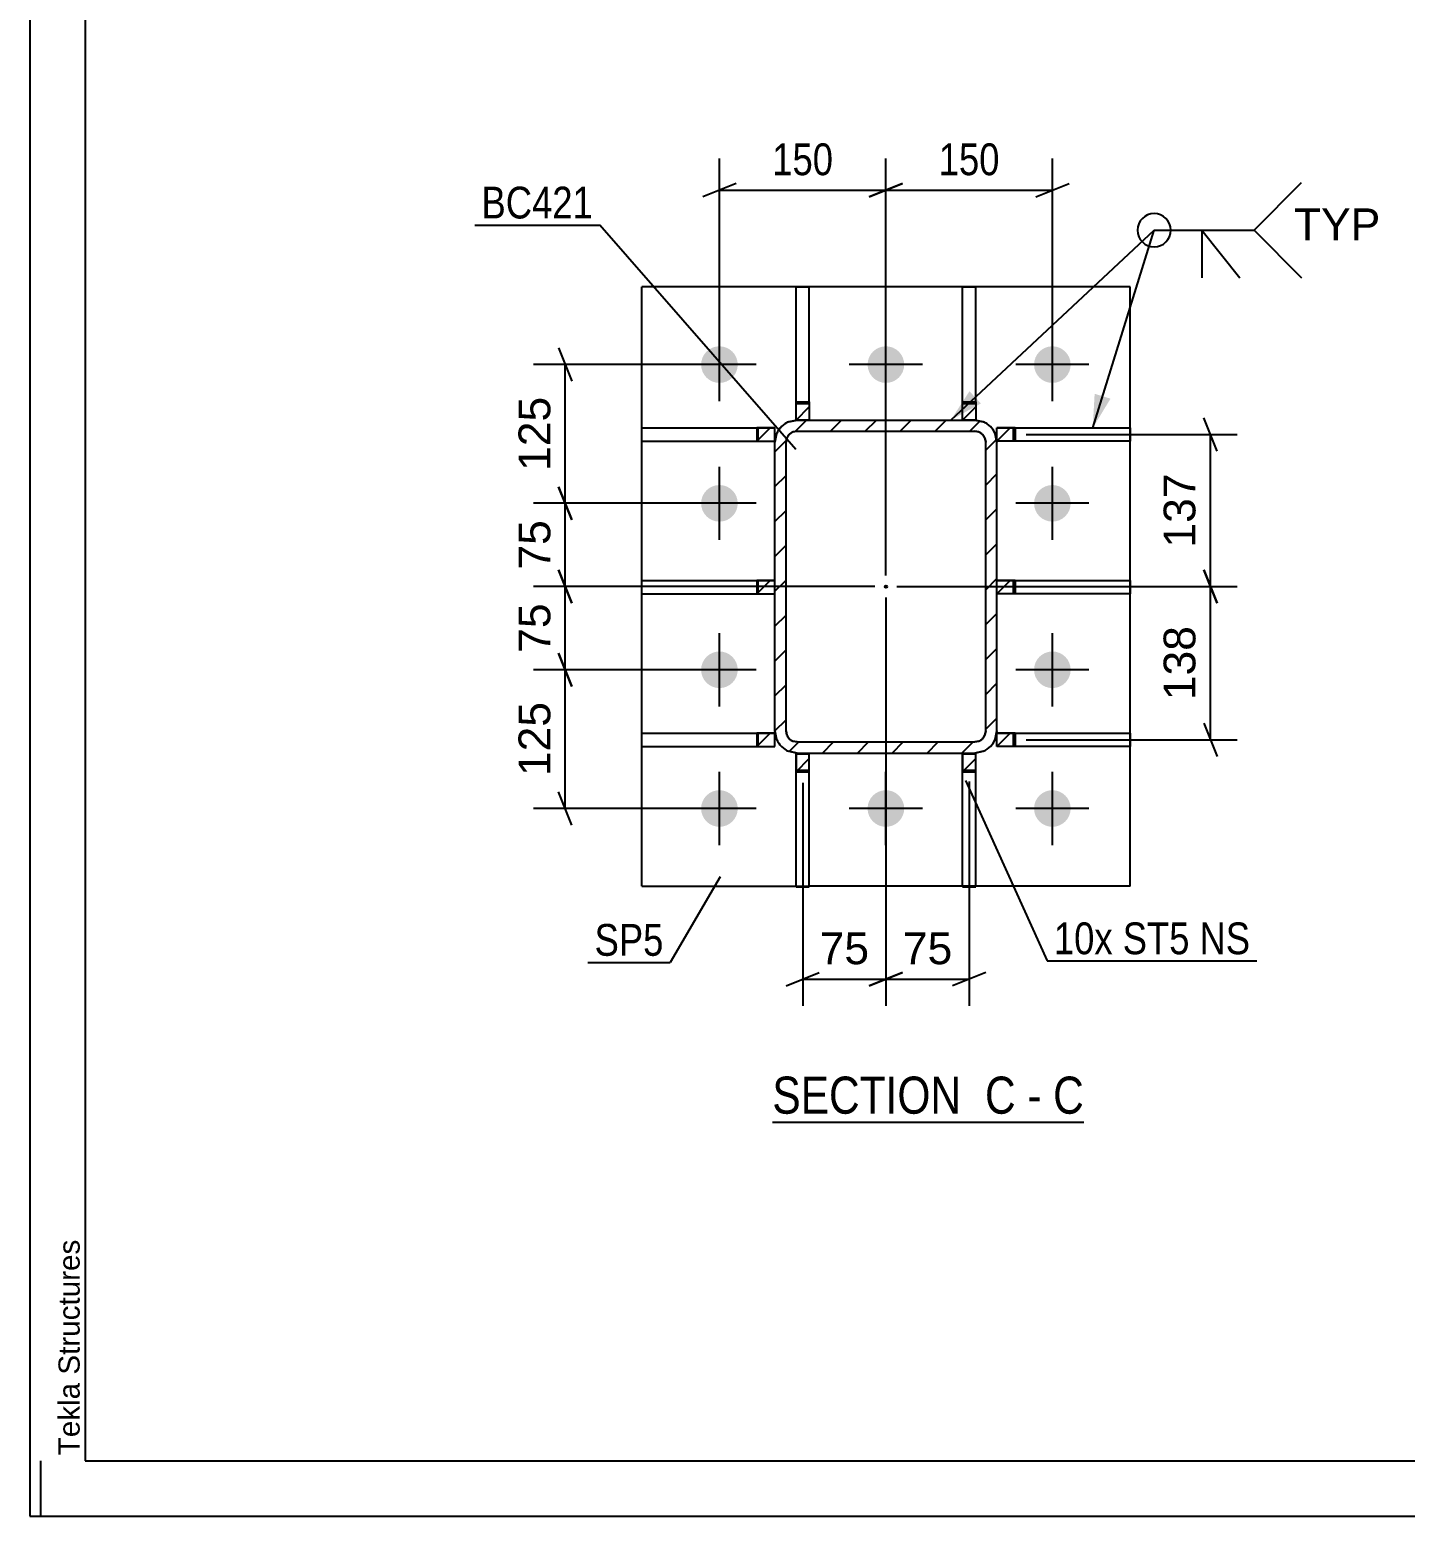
# Model space of a CAD drawing. Header units: millimetres. Extents: x -91 to 750, y -434 to 160.
# Drawn here: x -91 to 33, y -434.1 to -300.2 of the extents above; entities that cross this region are included whole.
import ezdxf

# ---------------------------------------------------------------- set-up
doc = ezdxf.new("R2010")
doc.units = ezdxf.units.MM
doc.linetypes.add('DXK_LINE_DOT2', pattern=[3.9198, 1.9599, -1.9599])
doc.linetypes.add('DXK_LINE_DOT3', pattern=[5.9187, 2.979, -0.9799, 0.9799, -0.9799])
doc.styles.add('Arial', font='ARIAL.TTF', dxfattribs={"height": 0.2})
doc.styles.add('Arial Narrow', font='ARIALN.TTF', dxfattribs={"height": 0.2})

# ---------------------------------------------------------------- blocks, each defined once
blk = doc.blocks.new('Unknown-761555327-1163')
at = {"color": 5, "linetype": 'Continuous'}
for p, q in [((-90.96, 159.88), (-90.96, -434.12)), ((-85.96, 154.88), (-85.96, -429.12)), ((-89.96, -434.12), (-89.96, -429.12)), ((-85.96, -429.12), (745.04, -429.12)), ((-90.96, -434.12), (750.04, -434.12))]:
    blk.add_line(p, q, dxfattribs=at)
at = {"color": 174, "linetype": 'Continuous', "style": 'Arial'}
blk.add_text('Tekla Structures', height=1.9102, rotation=90, dxfattribs=at).set_placement((-86.46, -428.62))
blk = doc.blocks.new('Unknown-761555327-14 - 3448')
at = {"color": 6, "linetype": 'Continuous'}
blk.add_line((-24.04, -398.59), (4.03, -398.59), dxfattribs=at)
at = {"color": 0, "linetype": 'Continuous'}
for points in [[(-5.93, -397.84), (-5.93, -394.34), (-24.04, -394.34), (-24.04, -397.84)], [(-2.11, -397.84), (-2.11, -394.34), (-4.88, -394.34), (-4.88, -397.84)], [(0.21, -397.84), (0.21, -394.34), (-1.06, -394.34), (-1.06, -397.84)], [(4.03, -397.84), (4.03, -394.34), (1.26, -394.34), (1.26, -397.84)]]:
    blk.add_wipeout(points, dxfattribs=at)
at = {"color": 7, "linetype": 'Continuous', "style": 'Arial Narrow'}
for s, p in [('SECTION ', (-24.04, -397.84)), ('C', (-4.88, -397.84)), ('C', (1.26, -397.84)), ('-', (-1.06, -397.84))]:
    blk.add_text(s, height=3.34, dxfattribs=at).set_placement(p)
blk = doc.blocks.new('Part-761555327-3489 - 3448')
at = {"linetype": 'Continuous'}
h = blk.add_hatch(dxfattribs=at)
h.set_pattern_fill('', scale=0.7, style=0, pattern_type=0)
h.set_pattern_definition([(45, (-3.8083, -337.2547), (-1.5715, 1.5715), [])])
h.paths.add_polyline_path([(-3.81, -336.05), (-3.81, -337.25), (-2.17, -337.25), (-2.17, -336.05)])
at = {"color": 7, "linetype": 'DXK_LINE_DOT2'}
for p, q in [((-3.81, -337.25), (-3.81, -336.05)), ((-2.17, -336.05), (-3.81, -336.05)), ((-2.31, -337.25), (-2.31, -336.05)), ((-2.17, -337.25), (-3.81, -337.25))]:
    blk.add_line(p, q, dxfattribs=at)
at = {"color": 2, "linetype": 'Continuous'}
for p, q in [((-3.81, -337.25), (-3.81, -336.05)), ((-3.81, -336.05), (-2.17, -336.05)), ((-2.17, -336.05), (8.19, -336.05)), ((-2.17, -336.05), (-2.17, -337.25)), ((8.19, -336.05), (8.19, -337.25)), ((-2.17, -337.25), (-3.81, -337.25)), ((8.19, -337.25), (-2.17, -337.25))]:
    blk.add_line(p, q, dxfattribs=at)
blk = doc.blocks.new('Part-761555327-3484 - 3448')
at = {"linetype": 'Continuous'}
h = blk.add_hatch(dxfattribs=at)
h.set_pattern_fill('', scale=0.7, style=0, pattern_type=0)
h.set_pattern_definition([(45, (-3.8083, -351.0047), (-1.5715, 1.5715), [])])
h.paths.add_polyline_path([(-3.81, -349.8), (-3.81, -351), (-2.17, -351), (-2.17, -349.8)])
at = {"color": 7, "linetype": 'DXK_LINE_DOT2'}
for p, q in [((-3.81, -351), (-3.81, -349.8)), ((-2.17, -349.8), (-3.81, -349.8)), ((-2.31, -351), (-2.31, -349.8)), ((-2.17, -351), (-3.81, -351))]:
    blk.add_line(p, q, dxfattribs=at)
at = {"color": 2, "linetype": 'Continuous'}
for p, q in [((-3.81, -351), (-3.81, -349.8)), ((-3.81, -349.8), (-2.17, -349.8)), ((-2.17, -349.8), (8.19, -349.8)), ((-2.17, -349.8), (-2.17, -351)), ((8.19, -349.8), (8.19, -351)), ((-2.17, -351), (-3.81, -351)), ((8.19, -351), (-2.17, -351))]:
    blk.add_line(p, q, dxfattribs=at)
blk = doc.blocks.new('Part-761555327-3526 - 3448')
at = {"color": 2, "linetype": 'Continuous'}
for p, q in [((-35.81, -377.34), (-35.81, -323.34)), ((8.19, -323.34), (-35.81, -323.34)), ((8.19, -377.34), (8.19, -323.34)), ((-35.81, -377.34), (-21.91, -377.34)), ((-6.91, -377.34), (-20.71, -377.34)), ((8.19, -377.34), (-5.71, -377.34))]:
    blk.add_line(p, q, dxfattribs=at)
at = {"color": 7, "linetype": 'DXK_LINE_DOT2'}
for p, q in [((-21.91, -377.34), (-20.71, -377.34)), ((-5.71, -377.34), (-6.91, -377.34))]:
    blk.add_line(p, q, dxfattribs=at)
blk = doc.blocks.new('Part-761555327-3544 - 3448')
at = {"linetype": 'Continuous'}
h = blk.add_hatch(dxfattribs=at)
h.set_pattern_fill('', scale=0.7, style=0, pattern_type=0)
h.set_pattern_definition([(45, (-25.4455, -364.7547), (-1.5715, 1.5715), [])])
h.paths.add_polyline_path([(-25.45, -363.55), (-25.45, -364.75), (-23.81, -364.75), (-23.81, -363.55)])
at = {"color": 2, "linetype": 'Continuous'}
for p, q in [((-35.81, -363.55), (-25.45, -363.55)), ((-35.81, -364.75), (-35.81, -363.55)), ((-23.81, -363.55), (-25.45, -363.55)), ((-25.45, -363.55), (-25.45, -364.75)), ((-23.81, -364.75), (-23.81, -363.55)), ((-35.81, -364.75), (-25.45, -364.75)), ((-25.45, -364.75), (-23.81, -364.75))]:
    blk.add_line(p, q, dxfattribs=at)
at = {"color": 7, "linetype": 'DXK_LINE_DOT2'}
for p, q in [((-25.45, -363.55), (-23.81, -363.55)), ((-25.31, -364.75), (-25.31, -363.55)), ((-23.81, -364.75), (-23.81, -363.55)), ((-25.45, -364.75), (-23.81, -364.75))]:
    blk.add_line(p, q, dxfattribs=at)
blk = doc.blocks.new('Part-761555327-3547 - 3448')
at = {"linetype": 'Continuous'}
h = blk.add_hatch(dxfattribs=at)
h.set_pattern_fill('', scale=0.7, style=0, pattern_type=0)
h.set_pattern_definition([(45, (-3.8083, -364.7547), (-1.5715, 1.5715), [])])
h.paths.add_polyline_path([(-3.81, -363.55), (-3.81, -364.75), (-2.17, -364.75), (-2.17, -363.55)])
at = {"color": 7, "linetype": 'DXK_LINE_DOT2'}
for p, q in [((-3.81, -364.75), (-3.81, -363.55)), ((-2.17, -363.55), (-3.81, -363.55)), ((-2.31, -364.75), (-2.31, -363.55)), ((-2.17, -364.75), (-3.81, -364.75))]:
    blk.add_line(p, q, dxfattribs=at)
at = {"color": 2, "linetype": 'Continuous'}
for p, q in [((-3.81, -364.75), (-3.81, -363.55)), ((-3.81, -363.55), (-2.17, -363.55)), ((-2.17, -363.55), (8.19, -363.55)), ((-2.17, -363.55), (-2.17, -364.75)), ((8.19, -363.55), (8.19, -364.75)), ((-2.17, -364.75), (-3.81, -364.75)), ((8.19, -364.75), (-2.17, -364.75))]:
    blk.add_line(p, q, dxfattribs=at)
blk = doc.blocks.new('Part-761555327-3559 - 3448')
at = {"linetype": 'Continuous'}
h = blk.add_hatch(dxfattribs=at)
h.set_pattern_fill('', scale=0.7, style=0, pattern_type=0)
h.set_pattern_definition([(45, (-23.8083, -363.337), (-1.57154, 1.57154), [])])
h.paths.add_polyline_path([(-23.81, -337.34), (-23.81, -363.34), (-23.66, -364.1), (-23.22, -364.75), (-22.57, -365.18), (-21.81, -365.34), (-5.81, -365.34), (-5.04, -365.18), (-4.39, -364.75), (-3.96, -364.1), (-3.81, -363.34), (-3.81, -337.34), (-3.96, -336.57), (-4.39, -335.92), (-5.04, -335.49), (-5.81, -335.34), (-21.81, -335.34), (-22.57, -335.49), (-23.22, -335.92), (-23.66, -336.57)])
h.paths.add_polyline_path([(-22.52, -336.63), (-22.19, -336.41), (-21.81, -336.34), (-5.81, -336.34), (-5.43, -336.41), (-5.1, -336.63), (-4.88, -336.95), (-4.81, -337.34), (-4.81, -363.34), (-4.88, -363.72), (-5.1, -364.04), (-5.43, -364.26), (-5.81, -364.34), (-21.81, -364.34), (-22.19, -364.26), (-22.52, -364.04), (-22.73, -363.72), (-22.81, -363.34), (-22.81, -337.34), (-22.73, -336.95)])
blk.add_hatch(color=30, dxfattribs=at).paths.add_polyline_path([(-13.81, -350.44, -1), (-13.81, -350.24, -1)])
at = {"color": 7, "linetype": 'DXK_LINE_DOT2'}
for p, q in [((-22.57, -335.49), (-21.81, -335.34)), ((-21.81, -335.34), (-5.81, -335.34)), ((-5.81, -335.34), (-5.04, -335.49)), ((-23.81, -337.34), (-23.66, -336.57)), ((-23.81, -363.34), (-23.81, -337.34)), ((-22.73, -336.95), (-22.81, -337.34)), ((-22.81, -363.34), (-22.81, -337.34)), ((-21.81, -336.34), (-22.19, -336.41)), ((-21.81, -336.34), (-5.81, -336.34)), ((-5.43, -336.41), (-5.81, -336.34)), ((-4.81, -337.34), (-4.88, -336.95)), ((-4.81, -363.34), (-4.81, -337.34)), ((-3.96, -336.57), (-3.81, -337.34)), ((-3.81, -363.34), (-3.81, -337.34)), ((-23.66, -364.1), (-23.81, -363.34)), ((-22.81, -363.34), (-22.73, -363.72)), ((-22.19, -364.26), (-21.81, -364.34)), ((-21.81, -364.34), (-5.81, -364.34)), ((-5.81, -364.34), (-5.43, -364.26)), ((-4.88, -363.72), (-4.81, -363.34)), ((-3.81, -363.34), (-3.96, -364.1)), ((-21.81, -365.34), (-22.57, -365.18)), ((-21.81, -365.34), (-5.81, -365.34)), ((-5.04, -365.18), (-5.81, -365.34))]:
    blk.add_line(p, q, dxfattribs=at)
at = {"color": 2, "linetype": 'Continuous'}
for p, q in [((-21.81, -335.34), (-22.57, -335.49)), ((-21.81, -335.34), (-5.81, -335.34)), ((-5.04, -335.49), (-5.81, -335.34)), ((-23.66, -336.57), (-23.81, -337.34)), ((-23.81, -363.34), (-23.81, -337.34)), ((-22.81, -337.34), (-22.73, -336.95)), ((-22.81, -363.34), (-22.81, -337.34)), ((-22.19, -336.41), (-21.81, -336.34)), ((-21.81, -336.34), (-5.81, -336.34)), ((-5.81, -336.34), (-5.43, -336.41)), ((-4.88, -336.95), (-4.81, -337.34)), ((-4.81, -363.34), (-4.81, -337.34)), ((-3.81, -337.34), (-3.96, -336.57)), ((-3.81, -363.34), (-3.81, -337.34)), ((-23.81, -363.34), (-23.66, -364.1)), ((-22.73, -363.72), (-22.81, -363.34)), ((-21.81, -364.34), (-22.19, -364.26)), ((-21.81, -364.34), (-5.81, -364.34)), ((-5.43, -364.26), (-5.81, -364.34)), ((-4.81, -363.34), (-4.88, -363.72)), ((-3.96, -364.1), (-3.81, -363.34)), ((-22.57, -365.18), (-21.81, -365.34)), ((-21.81, -365.34), (-5.81, -365.34)), ((-5.81, -365.34), (-5.04, -365.18))]:
    blk.add_line(p, q, dxfattribs=at)
at = {"color": 7, "linetype": 'DXK_LINE_DOT3'}
blk.add_line((-13.81, -350.34), (-13.81, -350.34), dxfattribs=at)
at = {"color": 30, "linetype": 'DXK_LINE_DOT3'}
blk.add_line((-13.81, -350.34), (-13.81, -350.34), dxfattribs=at)
at = {"color": 30, "linetype": 'Continuous'}
blk.add_circle((-13.81, -350.34), 0.1, dxfattribs=at)
at = {"color": 7, "linetype": 'DXK_LINE_DOT2'}
for centre, radius, start, end in [((-21.81, -337.34), 2, 112.5, 157.5), ((-5.81, -337.34), 2, 22.5, 67.5), ((-21.81, -337.34), 1, 112.5, 157.5), ((-5.81, -337.34), 1, 22.5, 67.5), ((-21.81, -363.34), 2, 202.5, 247.5), ((-21.81, -363.34), 1, 202.5, 247.5), ((-5.81, -363.34), 1, 292.5, 337.5), ((-5.81, -363.34), 2, 292.5, 337.5)]:
    blk.add_arc(centre, radius, start, end, dxfattribs=at)
at = {"color": 2, "linetype": 'Continuous'}
for centre, radius, start, end in [((-21.81, -337.34), 2, 112.5, 157.5), ((-5.81, -337.34), 2, 22.5, 67.5), ((-21.81, -337.34), 1, 112.5, 157.5), ((-5.81, -337.34), 1, 22.5, 67.5), ((-21.81, -363.34), 2, 202.5, 247.5), ((-21.81, -363.34), 1, 202.5, 247.5), ((-5.81, -363.34), 1, 292.5, 337.5), ((-5.81, -363.34), 2, 292.5, 337.5)]:
    blk.add_arc(centre, radius, start, end, dxfattribs=at)
blk = doc.blocks.new('Part-761555327-3565 - 3448')
at = {"linetype": 'Continuous'}
h = blk.add_hatch(dxfattribs=at)
h.set_pattern_fill('', scale=0.7, style=0, pattern_type=0)
h.set_pattern_definition([(45, (-6.9083, -367.0416), (-1.5715, 1.5715), [])])
h.paths.add_polyline_path([(-6.91, -365.4), (-6.91, -367.04), (-5.71, -367.04), (-5.71, -365.4)])
at = {"color": 7, "linetype": 'DXK_LINE_DOT2'}
for p, q in [((-6.91, -367.04), (-6.91, -365.4)), ((-5.71, -365.4), (-6.91, -365.4)), ((-5.71, -367.04), (-5.71, -365.4)), ((-6.91, -366.9), (-5.71, -366.9))]:
    blk.add_line(p, q, dxfattribs=at)
at = {"color": 2, "linetype": 'Continuous'}
for p, q in [((-6.91, -365.4), (-6.91, -367.04)), ((-6.91, -365.4), (-5.71, -365.4)), ((-5.71, -367.04), (-5.71, -365.4)), ((-6.91, -377.4), (-6.91, -367.04)), ((-6.91, -367.04), (-5.71, -367.04)), ((-5.71, -377.4), (-5.71, -367.04)), ((-6.91, -377.4), (-5.71, -377.4))]:
    blk.add_line(p, q, dxfattribs=at)
blk = doc.blocks.new('Part-761555327-3570 - 3448')
at = {"linetype": 'Continuous'}
h = blk.add_hatch(dxfattribs=at)
h.set_pattern_fill('', scale=0.7, style=0, pattern_type=0)
h.set_pattern_definition([(45, (-21.9083, -367.0416), (-1.5715, 1.5715), [])])
h.paths.add_polyline_path([(-21.91, -365.4), (-21.91, -367.04), (-20.71, -367.04), (-20.71, -365.4)])
at = {"color": 7, "linetype": 'DXK_LINE_DOT2'}
for p, q in [((-21.91, -367.04), (-21.91, -365.4)), ((-20.71, -365.4), (-21.91, -365.4)), ((-20.71, -367.04), (-20.71, -365.4)), ((-21.91, -366.9), (-20.71, -366.9))]:
    blk.add_line(p, q, dxfattribs=at)
at = {"color": 2, "linetype": 'Continuous'}
for p, q in [((-21.91, -365.4), (-21.91, -367.04)), ((-21.91, -365.4), (-20.71, -365.4)), ((-20.71, -367.04), (-20.71, -365.4)), ((-21.91, -377.4), (-21.91, -367.04)), ((-21.91, -367.04), (-20.71, -367.04)), ((-20.71, -377.4), (-20.71, -367.04)), ((-21.91, -377.4), (-20.71, -377.4))]:
    blk.add_line(p, q, dxfattribs=at)
blk = doc.blocks.new('Part-761555327-3575 - 3448')
at = {"linetype": 'Continuous'}
h = blk.add_hatch(dxfattribs=at)
h.set_pattern_fill('', scale=0.7, style=0, pattern_type=0)
h.set_pattern_definition([(45, (-6.9083, -335.337), (-1.5715, 1.5715), [])])
h.paths.add_polyline_path([(-6.91, -333.7), (-6.91, -335.34), (-5.71, -335.34), (-5.71, -333.7)])
at = {"color": 2, "linetype": 'Continuous'}
for p, q in [((-6.91, -323.34), (-5.71, -323.34)), ((-6.91, -333.7), (-6.91, -323.34)), ((-5.71, -333.7), (-5.71, -323.34)), ((-6.91, -335.34), (-6.91, -333.7)), ((-6.91, -333.7), (-5.71, -333.7)), ((-5.71, -333.7), (-5.71, -335.34)), ((-5.71, -335.34), (-6.91, -335.34))]:
    blk.add_line(p, q, dxfattribs=at)
at = {"color": 7, "linetype": 'DXK_LINE_DOT2'}
for p, q in [((-6.91, -335.34), (-6.91, -333.7)), ((-6.91, -333.84), (-5.71, -333.84)), ((-5.71, -333.7), (-5.71, -335.34)), ((-5.71, -335.34), (-6.91, -335.34))]:
    blk.add_line(p, q, dxfattribs=at)
blk = doc.blocks.new('Part-761555327-3580 - 3448')
at = {"linetype": 'Continuous'}
h = blk.add_hatch(dxfattribs=at)
h.set_pattern_fill('', scale=0.7, style=0, pattern_type=0)
h.set_pattern_definition([(45, (-21.9083, -335.337), (-1.5715, 1.5715), [])])
h.paths.add_polyline_path([(-21.91, -333.7), (-21.91, -335.34), (-20.71, -335.34), (-20.71, -333.7)])
at = {"color": 2, "linetype": 'Continuous'}
for p, q in [((-21.91, -323.34), (-20.71, -323.34)), ((-21.91, -333.7), (-21.91, -323.34)), ((-20.71, -333.7), (-20.71, -323.34)), ((-21.91, -335.34), (-21.91, -333.7)), ((-21.91, -333.7), (-20.71, -333.7)), ((-20.71, -333.7), (-20.71, -335.34)), ((-20.71, -335.34), (-21.91, -335.34))]:
    blk.add_line(p, q, dxfattribs=at)
at = {"color": 7, "linetype": 'DXK_LINE_DOT2'}
for p, q in [((-21.91, -335.34), (-21.91, -333.7)), ((-21.91, -333.84), (-20.71, -333.84)), ((-20.71, -333.7), (-20.71, -335.34)), ((-20.71, -335.34), (-21.91, -335.34))]:
    blk.add_line(p, q, dxfattribs=at)
blk = doc.blocks.new('Part-761555327-3585 - 3448')
at = {"linetype": 'Continuous'}
h = blk.add_hatch(dxfattribs=at)
h.set_pattern_fill('', scale=0.7, style=0, pattern_type=0)
h.set_pattern_definition([(45, (-25.4455, -351.0047), (-1.5715, 1.5715), [])])
h.paths.add_polyline_path([(-25.45, -349.8), (-25.45, -351), (-23.81, -351), (-23.81, -349.8)])
at = {"color": 2, "linetype": 'Continuous'}
for p, q in [((-35.81, -349.8), (-25.45, -349.8)), ((-35.81, -351), (-35.81, -349.8)), ((-23.81, -349.8), (-25.45, -349.8)), ((-25.45, -349.8), (-25.45, -351)), ((-23.81, -351), (-23.81, -349.8)), ((-35.81, -351), (-25.45, -351)), ((-25.45, -351), (-23.81, -351))]:
    blk.add_line(p, q, dxfattribs=at)
at = {"color": 7, "linetype": 'DXK_LINE_DOT2'}
for p, q in [((-25.45, -349.8), (-23.81, -349.8)), ((-25.31, -351), (-25.31, -349.8)), ((-23.81, -351), (-23.81, -349.8)), ((-25.45, -351), (-23.81, -351))]:
    blk.add_line(p, q, dxfattribs=at)
blk = doc.blocks.new('Part-761555327-3590 - 3448')
at = {"linetype": 'Continuous'}
h = blk.add_hatch(dxfattribs=at)
h.set_pattern_fill('', scale=0.7, style=0, pattern_type=0)
h.set_pattern_definition([(45, (-25.4455, -337.2547), (-1.5715, 1.5715), [])])
h.paths.add_polyline_path([(-25.45, -336.05), (-25.45, -337.25), (-23.81, -337.25), (-23.81, -336.05)])
at = {"color": 2, "linetype": 'Continuous'}
for p, q in [((-35.81, -336.05), (-25.45, -336.05)), ((-35.81, -337.25), (-35.81, -336.05)), ((-23.81, -336.05), (-25.45, -336.05)), ((-25.45, -336.05), (-25.45, -337.25)), ((-23.81, -337.25), (-23.81, -336.05)), ((-35.81, -337.25), (-25.45, -337.25)), ((-25.45, -337.25), (-23.81, -337.25))]:
    blk.add_line(p, q, dxfattribs=at)
at = {"color": 7, "linetype": 'DXK_LINE_DOT2'}
for p, q in [((-25.45, -336.05), (-23.81, -336.05)), ((-25.31, -337.25), (-25.31, -336.05)), ((-23.81, -337.25), (-23.81, -336.05)), ((-25.45, -337.25), (-23.81, -337.25))]:
    blk.add_line(p, q, dxfattribs=at)
blk = doc.blocks.new('Bolt-761555327-3594 - 3448')
at = {"linetype": 'Continuous'}
for points in [[(-30.46, -330.34, -1), (-27.16, -330.34, -1)], [(-15.46, -330.34, -1), (-12.16, -330.34, -1)], [(-0.46, -330.34, -1), (2.84, -330.34, -1)], [(-30.46, -342.84, -1), (-27.16, -342.84, -1)], [(-0.46, -342.84, -1), (2.84, -342.84, -1)], [(-30.46, -357.84, -1), (-27.16, -357.84, -1)], [(-0.46, -357.84, -1), (2.84, -357.84, -1)], [(-30.46, -370.34, -1), (-27.16, -370.34, -1)], [(-15.46, -370.34, -1), (-12.16, -370.34, -1)], [(-0.46, -370.34, -1), (2.84, -370.34, -1)]]:
    blk.add_hatch(color=1, dxfattribs=at).paths.add_polyline_path(points)
at = {"color": 1, "linetype": 'Continuous'}
for p, q in [((-28.81, -333.64), (-28.81, -327.04)), ((-13.81, -333.64), (-13.81, -327.04)), ((1.19, -333.64), (1.19, -327.04)), ((-25.51, -330.34), (-32.11, -330.34)), ((-10.51, -330.34), (-17.11, -330.34)), ((4.49, -330.34), (-2.11, -330.34)), ((-28.81, -346.14), (-28.81, -339.54)), ((1.19, -346.14), (1.19, -339.54)), ((-25.51, -342.84), (-32.11, -342.84)), ((4.49, -342.84), (-2.11, -342.84)), ((-28.81, -361.14), (-28.81, -354.54)), ((1.19, -361.14), (1.19, -354.54)), ((-25.51, -357.84), (-32.11, -357.84)), ((4.49, -357.84), (-2.11, -357.84)), ((-28.81, -373.64), (-28.81, -367.04)), ((-13.81, -373.64), (-13.81, -367.04)), ((1.19, -373.64), (1.19, -367.04)), ((-25.51, -370.34), (-32.11, -370.34)), ((-10.51, -370.34), (-17.11, -370.34)), ((4.49, -370.34), (-2.11, -370.34))]:
    blk.add_line(p, q, dxfattribs=at)
blk = doc.blocks.new('StraightDimension-761555327-3647 - 3448')
at = {"color": 7, "linetype": 'Continuous'}
for p, q in [((-13.81, -351.34), (-13.81, -388.12)), ((-21.31, -368.04), (-21.31, -388.12)), ((-22.81, -386.32), (-19.81, -385.12)), ((-21.31, -385.72), (-13.81, -385.72)), ((-12.31, -385.12), (-15.31, -386.32))]:
    blk.add_line(p, q, dxfattribs=at)
at = {"color": 0}
blk.add_wipeout([(-14.73, -384.97), (-14.73, -380.77), (-20.38, -380.77), (-20.38, -384.97)], dxfattribs=at)
at = {"color": 3, "style": 'Arial'}
blk.add_text('75', height=2.865, dxfattribs=at).set_placement((-19.78, -384.37))
blk = doc.blocks.new('StraightDimension-761555327-3707 - 3448')
at = {"color": 7, "linetype": 'Continuous'}
for p, q in [((-43.3, -328.84), (-42.1, -331.84)), ((-29.81, -330.34), (-45.55, -330.34)), ((-42.7, -342.84), (-42.7, -330.34)), ((-42.1, -344.34), (-43.3, -341.34)), ((-29.81, -342.84), (-45.55, -342.84))]:
    blk.add_line(p, q, dxfattribs=at)
at = {"color": 0}
blk.add_wipeout([(-43.45, -332.65), (-47.65, -332.65), (-47.65, -340.52), (-43.45, -340.52)], dxfattribs=at)
at = {"color": 3, "style": 'Arial'}
blk.add_text('125', height=2.865, rotation=90.0002, dxfattribs=at).set_placement((-44.05, -339.92))
blk = doc.blocks.new('StraightDimension-761555327-3608 - 3448')
at = {"color": 7, "linetype": 'Continuous'}
for p, q in [((16.03, -351.84), (14.83, -348.84)), ((-12.81, -350.34), (17.83, -350.34)), ((15.43, -364.15), (15.43, -350.34)), ((14.83, -362.65), (16.03, -365.65)), ((-1.17, -364.15), (17.83, -364.15))]:
    blk.add_line(p, q, dxfattribs=at)
at = {"color": 0}
blk.add_wipeout([(14.68, -353.31), (10.48, -353.31), (10.48, -361.18), (14.68, -361.18)], dxfattribs=at)
at = {"color": 3, "style": 'Arial'}
blk.add_text('138', height=2.865, rotation=90.0002, dxfattribs=at).set_placement((14.08, -360.58))
blk = doc.blocks.new('StraightDimension-761555327-3627 - 3448')
at = {"color": 7, "linetype": 'Continuous'}
for p, q in [((16.03, -338.15), (14.83, -335.15)), ((-1.17, -336.65), (17.83, -336.65)), ((15.43, -350.34), (15.43, -336.65)), ((14.83, -348.84), (16.03, -351.84)), ((-12.81, -350.34), (17.83, -350.34))]:
    blk.add_line(p, q, dxfattribs=at)
at = {"color": 0}
blk.add_wipeout([(14.68, -339.56), (10.48, -339.56), (10.48, -347.43), (14.68, -347.43)], dxfattribs=at)
at = {"color": 3, "style": 'Arial'}
blk.add_text('137', height=2.865, rotation=90.0002, dxfattribs=at).set_placement((14.08, -346.83))
blk = doc.blocks.new('StraightDimension-761555327-3667 - 3448')
at = {"color": 7, "linetype": 'Continuous'}
for p, q in [((-13.81, -351.34), (-13.81, -388.12)), ((-6.31, -367.9), (-6.31, -388.12)), ((-15.31, -386.32), (-12.31, -385.12)), ((-13.81, -385.72), (-6.31, -385.72)), ((-4.81, -385.12), (-7.81, -386.32))]:
    blk.add_line(p, q, dxfattribs=at)
at = {"color": 0}
blk.add_wipeout([(-7.23, -384.97), (-7.23, -380.77), (-12.88, -380.77), (-12.88, -384.97)], dxfattribs=at)
at = {"color": 3, "style": 'Arial'}
blk.add_text('75', height=2.865, dxfattribs=at).set_placement((-12.28, -384.37))
blk = doc.blocks.new('StraightDimension-761555327-3684 - 3448')
at = {"color": 7, "linetype": 'Continuous'}
for p, q in [((-43.3, -356.34), (-42.1, -359.34)), ((-29.81, -357.84), (-45.55, -357.84)), ((-42.7, -370.34), (-42.7, -357.84)), ((-42.1, -371.84), (-43.3, -368.84)), ((-29.81, -370.34), (-45.55, -370.34))]:
    blk.add_line(p, q, dxfattribs=at)
at = {"color": 0}
blk.add_wipeout([(-43.45, -360.15), (-47.65, -360.15), (-47.65, -368.02), (-43.45, -368.02)], dxfattribs=at)
at = {"color": 3, "style": 'Arial'}
blk.add_text('125', height=2.865, rotation=90.0002, dxfattribs=at).set_placement((-44.05, -367.42))
blk = doc.blocks.new('StraightDimension-761555327-3685 - 3448')
at = {"color": 7, "linetype": 'Continuous'}
for p, q in [((-43.3, -348.84), (-42.1, -351.84)), ((-14.81, -350.34), (-45.55, -350.34)), ((-42.7, -357.84), (-42.7, -350.34)), ((-42.1, -359.34), (-43.3, -356.34)), ((-29.81, -357.84), (-45.55, -357.84))]:
    blk.add_line(p, q, dxfattribs=at)
at = {"color": 0}
blk.add_wipeout([(-43.45, -351.26), (-47.65, -351.26), (-47.65, -356.91), (-43.45, -356.91)], dxfattribs=at)
at = {"color": 3, "style": 'Arial'}
blk.add_text('75', height=2.865, rotation=90.0002, dxfattribs=at).set_placement((-44.05, -356.31))
blk = doc.blocks.new('StraightDimension-761555327-3696 - 3448')
at = {"color": 7, "linetype": 'Continuous'}
for p, q in [((-43.3, -341.34), (-42.1, -344.34)), ((-29.81, -342.84), (-45.55, -342.84)), ((-42.7, -350.34), (-42.7, -342.84)), ((-42.1, -351.84), (-43.3, -348.84)), ((-14.81, -350.34), (-45.55, -350.34))]:
    blk.add_line(p, q, dxfattribs=at)
at = {"color": 0}
blk.add_wipeout([(-43.45, -343.76), (-47.65, -343.76), (-47.65, -349.41), (-43.45, -349.41)], dxfattribs=at)
at = {"color": 3, "style": 'Arial'}
blk.add_text('75', height=2.865, rotation=90.0002, dxfattribs=at).set_placement((-44.05, -348.81))
blk = doc.blocks.new('StraightDimension-761555327-3709 - 3448')
at = {"color": 7, "linetype": 'Continuous'}
for p, q in [((-13.81, -349.34), (-13.81, -311.77)), ((1.19, -329.34), (1.19, -311.77)), ((-12.31, -314.02), (-15.31, -315.22)), ((-13.81, -314.62), (1.19, -314.62)), ((-0.31, -315.22), (2.69, -314.02))]:
    blk.add_line(p, q, dxfattribs=at)
at = {"color": 0}
blk.add_wipeout([(-2.97, -313.87), (-2.97, -309.67), (-9.65, -309.67), (-9.65, -313.87)], dxfattribs=at)
at = {"color": 3, "style": 'Arial Narrow'}
blk.add_text('150', height=2.863, dxfattribs=at).set_placement((-9.05, -313.27))
blk = doc.blocks.new('StraightDimension-761555327-3726 - 3448')
at = {"color": 7, "linetype": 'Continuous'}
for p, q in [((-28.81, -329.34), (-28.81, -311.77)), ((-13.81, -349.34), (-13.81, -311.77)), ((-27.31, -314.02), (-30.31, -315.22)), ((-28.81, -314.62), (-13.81, -314.62)), ((-15.31, -315.22), (-12.31, -314.02))]:
    blk.add_line(p, q, dxfattribs=at)
at = {"color": 0}
blk.add_wipeout([(-17.97, -313.87), (-17.97, -309.67), (-24.65, -309.67), (-24.65, -313.87)], dxfattribs=at)
at = {"color": 3, "style": 'Arial Narrow'}
blk.add_text('150', height=2.863, dxfattribs=at).set_placement((-24.05, -313.27))
blk = doc.blocks.new('Mark-761555327-3522 - 3448')
at = {"color": 0}
blk.add_wipeout([(-33.85, -383.61), (-33.85, -380.61), (-40.06, -380.61), (-40.06, -383.61)], dxfattribs=at)
blk.add_wipeout([(-33.85, -383.61), (-33.85, -380.61), (-40.06, -380.61), (-40.06, -383.61)], dxfattribs=at)
at = {"color": 30, "linetype": 'Continuous'}
for p in [(-28.75, -376.49), (-40.66, -384.21)]:
    blk.add_line(p, (-33.25, -384.21), dxfattribs=at)
at = {"color": 3, "style": 'Arial Narrow'}
blk.add_text('SP5', height=2.863, dxfattribs=at).set_placement((-40.06, -383.61))
blk = doc.blocks.new('Mark-761555327-3555 - 3448')
at = {"color": 0}
blk.add_wipeout([(-40.2, -317.17), (-40.2, -314.17), (-50.25, -314.17), (-50.25, -317.17)], dxfattribs=at)
blk.add_wipeout([(-40.2, -317.17), (-40.2, -314.17), (-50.25, -314.17), (-50.25, -317.17)], dxfattribs=at)
at = {"color": 30, "linetype": 'Continuous'}
for p in [(-50.85, -317.77), (-21.94, -338)]:
    blk.add_line(p, (-39.6, -317.77), dxfattribs=at)
at = {"color": 3, "style": 'Arial Narrow'}
blk.add_text('BC421', height=2.863, dxfattribs=at).set_placement((-50.25, -317.17))
blk = doc.blocks.new('WeldMark-761555327-3743 - 3448')
at = {"linetype": 'Continuous'}
for points in [[(-5.25, -333.84), (-7.96, -335.34), (-6.28, -332.74)], [(6.43, -333.41), (4.83, -336.05), (5, -332.97)]]:
    blk.add_hatch(color=30, dxfattribs=at).paths.add_polyline_path(points)
at = {"color": 30, "linetype": 'Continuous'}
for p, q in [((-7.96, -335.34), (10.36, -318.23)), ((4.83, -336.05), (10.36, -318.23)), ((10.36, -318.23), (19.36, -318.23))]:
    blk.add_line(p, q, dxfattribs=at)
at = {"color": 3, "linetype": 'Continuous'}
for q in [(18.08, -322.51), (14.65, -322.51)]:
    blk.add_line((14.65, -318.23), q, dxfattribs=at)
for start, end in [(90, 270), (270, 90)]:
    blk.add_arc((10.36, -318.23), 1.5, start, end, dxfattribs=at)
at = {"color": 0, "linetype": 'Continuous'}
blk.add_wipeout([(30.74, -319.13), (30.74, -316.13), (22.96, -316.13), (22.96, -319.13)], dxfattribs=at)
blk.add_wipeout([(30.74, -319.13), (30.74, -316.13), (22.96, -316.13), (22.96, -319.13)], dxfattribs=at)
at = {"color": 3, "linetype": 'Continuous'}
for q in [(23.65, -313.94), (23.65, -322.51)]:
    blk.add_line((19.36, -318.23), q, dxfattribs=at)
at = {"color": 3, "linetype": 'Continuous', "style": 'Arial'}
blk.add_text('TYP', height=2.865, dxfattribs=at).set_placement((22.96, -319.13))
blk = doc.blocks.new('MarkSet-761555327-3800 - 3448')
at = {"color": 0}
for points in [[(6.63, -383.47), (6.63, -380.47), (1.33, -380.47), (1.33, -383.47)], [(13.55, -383.47), (13.55, -380.47), (7.53, -380.47), (7.53, -383.47)], [(19.02, -383.47), (19.02, -380.47), (14.45, -380.47), (14.45, -383.47)]]:
    blk.add_wipeout(points, dxfattribs=at)
for points in [[(6.63, -383.47), (6.63, -380.47), (1.33, -380.47), (1.33, -383.47)], [(13.55, -383.47), (13.55, -380.47), (7.53, -380.47), (7.53, -383.47)], [(19.02, -383.47), (19.02, -380.47), (14.45, -380.47), (14.45, -383.47)]]:
    blk.add_wipeout(points, dxfattribs=at)
at = {"color": 30, "linetype": 'Continuous'}
for p, q in [((-6.64, -367.83), (0.73, -384.07)), ((0.73, -384.07), (19.62, -384.07))]:
    blk.add_line(p, q, dxfattribs=at)
at = {"color": 3, "style": 'Arial Narrow'}
for s, p in [('10x', (1.33, -383.47)), ('ST5', (7.53, -383.47)), ('NS', (14.45, -383.47))]:
    blk.add_text(s, height=2.863, dxfattribs=at).set_placement(p)

msp = doc.modelspace()

# ---------------------------------------------------------------- block references
for name in ['Unknown-761555327-1163', 'Part-761555327-3526 - 3448', 'Part-761555327-3580 - 3448', 'Part-761555327-3575 - 3448', 'Bolt-761555327-3594 - 3448', 'Part-761555327-3590 - 3448', 'Part-761555327-3559 - 3448', 'Part-761555327-3489 - 3448', 'Part-761555327-3585 - 3448', 'Part-761555327-3484 - 3448', 'Part-761555327-3544 - 3448', 'Part-761555327-3547 - 3448', 'Part-761555327-3570 - 3448', 'Part-761555327-3565 - 3448']:
    msp.add_blockref(name, (0, 0))

# ---------------------------------------------------------------- next in the draw order: block references
for name in ['StraightDimension-761555327-3707 - 3448', 'StraightDimension-761555327-3647 - 3448', 'StraightDimension-761555327-3684 - 3448', 'Mark-761555327-3522 - 3448', 'Unknown-761555327-14 - 3448']:
    msp.add_blockref(name, (0, 0))

# ---------------------------------------------------------------- next in the draw order: block references
msp.add_blockref('StraightDimension-761555327-3608 - 3448', (0, 0))

# ---------------------------------------------------------------- next in the draw order: block references
msp.add_blockref('StraightDimension-761555327-3627 - 3448', (0, 0))

# ---------------------------------------------------------------- next in the draw order: block references
msp.add_blockref('StraightDimension-761555327-3667 - 3448', (0, 0))

# ---------------------------------------------------------------- next in the draw order: block references
for name in ['StraightDimension-761555327-3685 - 3448', 'MarkSet-761555327-3800 - 3448']:
    msp.add_blockref(name, (0, 0))

# ---------------------------------------------------------------- next in the draw order: block references
msp.add_blockref('StraightDimension-761555327-3696 - 3448', (0, 0))

# ---------------------------------------------------------------- next in the draw order: block references
msp.add_blockref('StraightDimension-761555327-3709 - 3448', (0, 0))

# ---------------------------------------------------------------- next in the draw order: block references
for name in ['StraightDimension-761555327-3726 - 3448', 'WeldMark-761555327-3743 - 3448']:
    msp.add_blockref(name, (0, 0))

# ---------------------------------------------------------------- next in the draw order: block references
msp.add_blockref('Mark-761555327-3555 - 3448', (0, 0))

doc.saveas('drawing.dxf')
